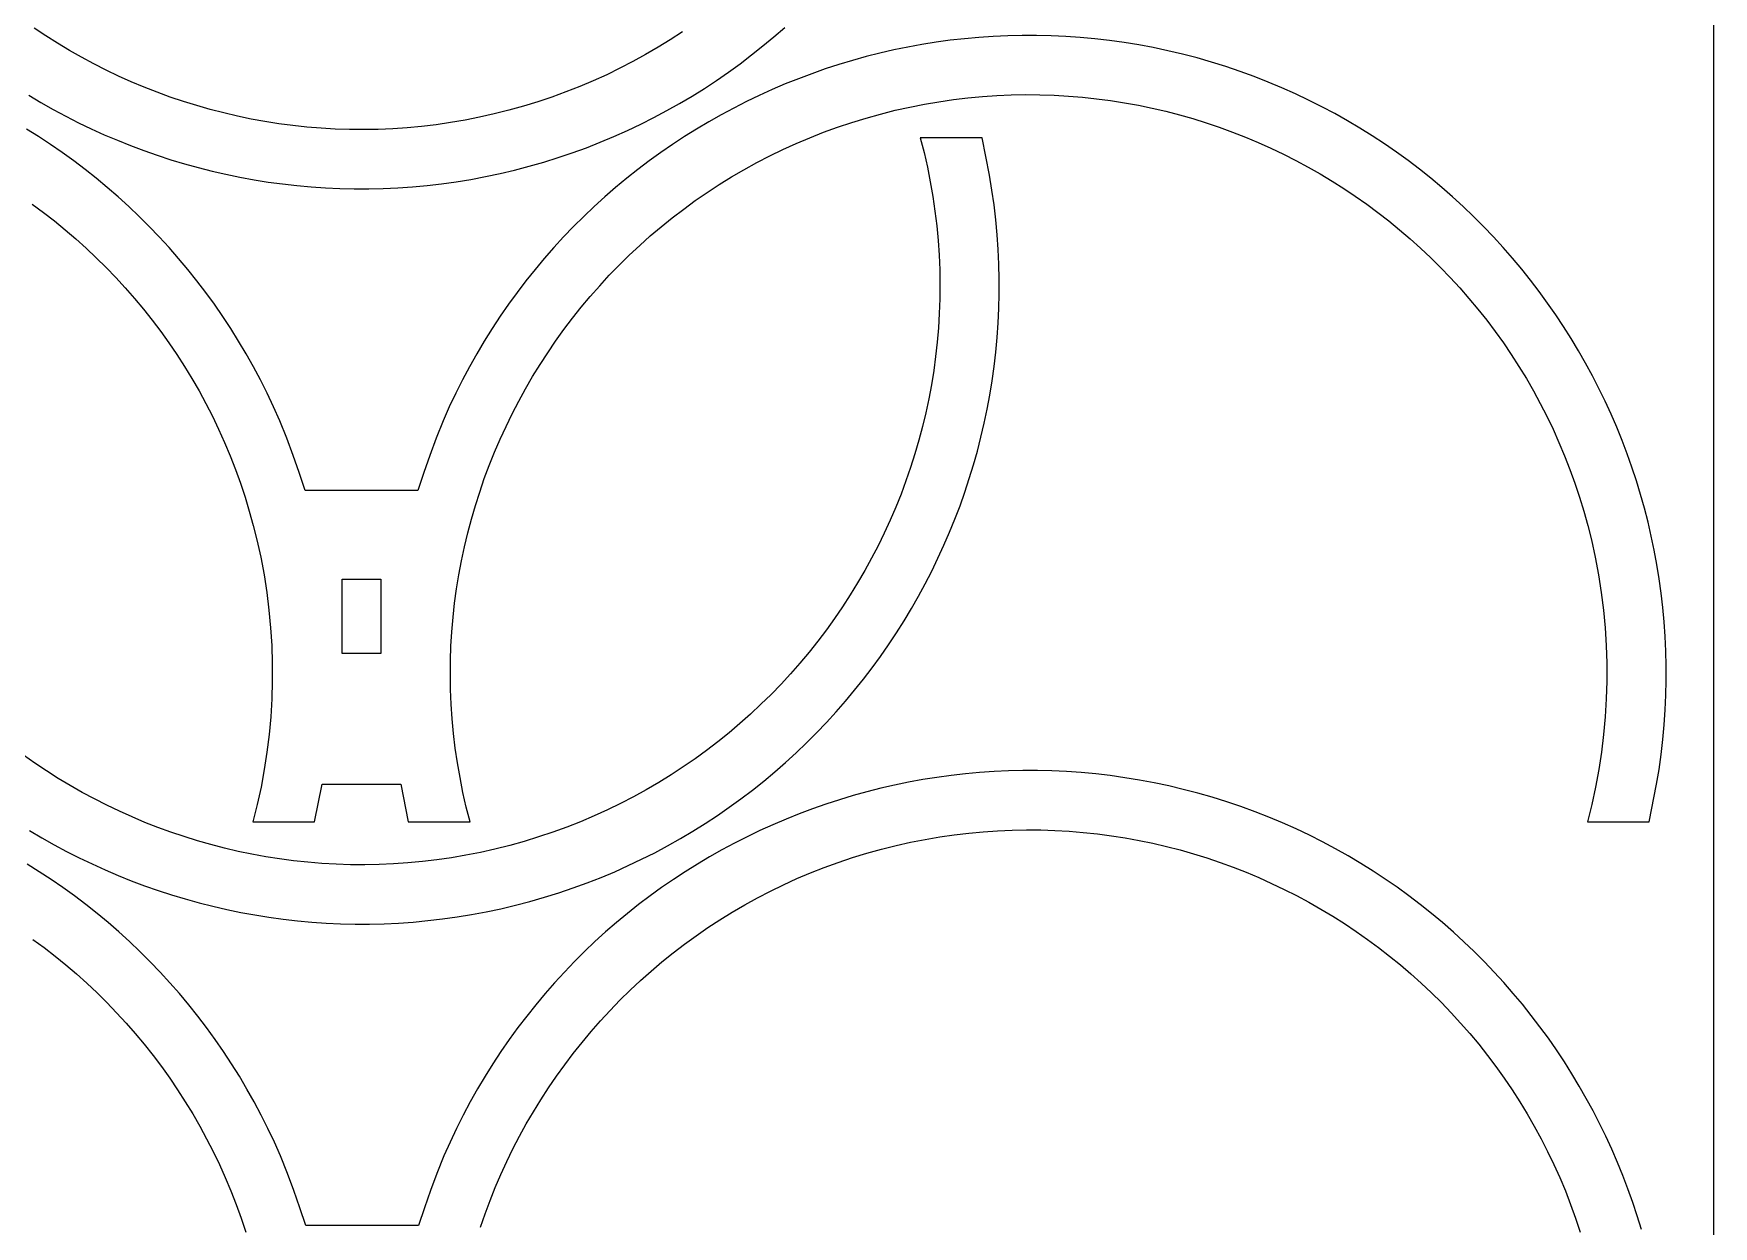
# Model space of a CAD drawing. Extents: x 443 to 1024, y 36 to 674.
# Drawn here: x 910.2 to 1023.5, y 501.7 to 582 of the extents above; entities that cross this region are included whole.
import ezdxf

# ---------------------------------------------------------------- set-up
doc = ezdxf.new("R2010")
doc.units = 0
doc.layers.get('0').update_dxf_attribs({"linetype": 'CONTINUOUS'})

msp = doc.modelspace()

# ---------------------------------------------------------------- linework, layer by layer
at = {"color": 0}
msp.add_line((1023.451437, 673.716315), (1023.451437, 36.86042), dxfattribs=at)
at = {"color": 4}
for p, q in [((910.988734, 581.889288), (910.209791, 582.408885)), ((960.095201, 581.822361), (960.823978, 582.458504)), ((911.77973, 581.388425), (910.988734, 581.889288)), ((912.582407, 580.906524), (911.77973, 581.388425)), ((953.108693, 581.624674), (952.279785, 581.112883)), ((953.922355, 582.15577), (953.108693, 581.624674)), ((958.592138, 580.597523), (959.351187, 581.201925)), ((959.351187, 581.201925), (960.095201, 581.822361)), ((970.076388, 581.301852), (969.127224, 581.128326)), ((971.030356, 581.454217), (970.076388, 581.301852)), ((971.988781, 581.585259), (971.030356, 581.454217)), ((972.951315, 581.694817), (971.988781, 581.585259)), ((973.917612, 581.782728), (972.951315, 581.694817)), ((974.887323, 581.848829), (973.917612, 581.782728)), ((975.8601, 581.89296), (974.887323, 581.848829)), ((976.835597, 581.914957), (975.8601, 581.89296)), ((977.813466, 581.914659), (976.835597, 581.914957)), ((978.793358, 581.891904), (977.813466, 581.914659)), ((979.774927, 581.846529), (978.793358, 581.891904)), ((980.757825, 581.778372), (979.774927, 581.846529)), ((981.741705, 581.687272), (980.757825, 581.778372)), ((982.726218, 581.573066), (981.741705, 581.687272)), ((983.711017, 581.435592), (982.726218, 581.573066)), ((984.695755, 581.274688), (983.711017, 581.435592)), ((985.680083, 581.090193), (984.695755, 581.274688)), ((913.396393, 580.443815), (912.582407, 580.906524)), ((914.221316, 580.000526), (913.396393, 580.443815)), ((950.577184, 580.1488), (949.703966, 579.6973)), ((951.435869, 580.620793), (950.577184, 580.1488)), ((952.279785, 581.112883), (951.435869, 580.620793)), ((957.029737, 579.438131), (957.818254, 580.009483)), ((957.818254, 580.009483), (958.592138, 580.597523)), ((965.38557, 580.225857), (964.465644, 579.94896)), ((966.312039, 580.482405), (965.38557, 580.225857)), ((967.244702, 580.71844), (966.312039, 580.482405)), ((968.183213, 580.933801), (967.244702, 580.71844)), ((969.127224, 581.128326), (968.183213, 580.933801)), ((986.663656, 580.881942), (985.680083, 581.090193)), ((987.646124, 580.649776), (986.663656, 580.881942)), ((988.62714, 580.393531), (987.646124, 580.649776)), ((989.606357, 580.113046), (988.62714, 580.393531)), ((990.578565, 579.80969), (989.606357, 580.113046)), ((915.056805, 579.576886), (914.221316, 580.000526)), ((915.902487, 579.173124), (915.056805, 579.576886)), ((916.757991, 578.789469), (915.902487, 579.173124)), ((948.816453, 579.26669), (947.914884, 578.857366)), ((949.703966, 579.6973), (948.816453, 579.26669)), ((955.409611, 578.346802), (956.226789, 578.883795)), ((956.226789, 578.883795), (957.029737, 579.438131)), ((961.748596, 578.997786), (960.858316, 578.641109)), ((962.646809, 579.334762), (961.748596, 578.997786)), ((963.552608, 579.651874), (962.646809, 579.334762)), ((964.465644, 579.94896), (963.552608, 579.651874)), ((991.538962, 579.485066), (990.578565, 579.80969)), ((992.487346, 579.139499), (991.538962, 579.485066)), ((993.423515, 578.773319), (992.487346, 579.139499)), ((909.836946, 577.882298), (910.661939, 577.392214)), ((917.622944, 578.426149), (916.757991, 578.789469)), ((918.496976, 578.083393), (917.622944, 578.426149)), ((919.379714, 577.76143), (918.496976, 578.083393)), ((920.270786, 577.460489), (919.379714, 577.76143)), ((945.128212, 577.761071), (944.172794, 577.440853)), ((946.070526, 578.10416), (945.128212, 577.761071)), ((946.999495, 578.469724), (946.070526, 578.10416)), ((947.914884, 578.857366), (946.999495, 578.469724)), ((953.733372, 577.326151), (954.578405, 577.827478)), ((954.578405, 577.827478), (955.409611, 578.346802)), ((959.102945, 577.869296), (958.238549, 577.454486)), ((959.976316, 578.264891), (959.102945, 577.869296)), ((960.858316, 578.641109), (959.976316, 578.264891)), ((973.178026, 577.705202), (974.153885, 577.796637)), ((974.153885, 577.796637), (975.127732, 577.863162)), ((975.127732, 577.863162), (976.099194, 577.905003)), ((976.099194, 577.905003), (977.067899, 577.922391)), ((977.067899, 577.922391), (978.033477, 577.915554)), ((978.033477, 577.915554), (978.995554, 577.884721)), ((978.995554, 577.884721), (979.95376, 577.83012)), ((979.95376, 577.83012), (980.907722, 577.751981)), ((980.907722, 577.751981), (981.857068, 577.650532)), ((994.347268, 578.38685), (993.423515, 578.773319)), ((995.258404, 577.980422), (994.347268, 578.38685)), ((996.156721, 577.554361), (995.258404, 577.980422)), ((910.661939, 577.392214), (911.4973, 576.920695)), ((911.4973, 576.920695), (912.342682, 576.467903)), ((921.16982, 577.180799), (920.270786, 577.460489)), ((922.076444, 576.922588), (921.16982, 577.180799)), ((922.990288, 576.686085), (922.076444, 576.922588)), ((923.910978, 576.471519), (922.990288, 576.686085)), ((941.23028, 576.621387), (940.249936, 576.401963)), ((942.223589, 576.870615), (941.23028, 576.621387)), ((943.204507, 577.143902), (942.223589, 576.870615)), ((944.172794, 577.440853), (943.204507, 577.143902)), ((952.00263, 576.378798), (952.874713, 576.843149)), ((952.874713, 576.843149), (953.733372, 577.326151)), ((957.383476, 577.020622), (956.538074, 576.567867)), ((958.238549, 577.454486), (957.383476, 577.020622)), ((966.30733, 576.343831), (967.288248, 576.617119)), ((967.288248, 576.617119), (968.281557, 576.866346)), ((968.281557, 576.866346), (969.261901, 577.085771)), ((969.261901, 577.085771), (970.242092, 577.279139)), ((970.242092, 577.279139), (971.221758, 577.446682)), ((971.221758, 577.446682), (972.200527, 577.588626)), ((972.200527, 577.588626), (973.178026, 577.705202)), ((981.857068, 577.650532), (982.801427, 577.526002)), ((982.801427, 577.526002), (983.740426, 577.37862)), ((983.740426, 577.37862), (984.673694, 577.208614)), ((984.673694, 577.208614), (985.600859, 577.016214)), ((985.600859, 577.016214), (986.521549, 576.801648)), ((986.521549, 576.801648), (987.435393, 576.565146)), ((997.042017, 577.108993), (996.156721, 577.554361)), ((997.914091, 576.644647), (997.042017, 577.108993)), ((998.772742, 576.161649), (997.914091, 576.644647)), ((910.495968, 575.096949), (909.681691, 575.605436)), ((912.342682, 576.467903), (913.197737, 576.034)), ((913.197737, 576.034), (914.062117, 575.61915)), ((914.062117, 575.61915), (914.935476, 575.223513)), ((924.838143, 576.279119), (923.910978, 576.471519)), ((925.771411, 576.109114), (924.838143, 576.279119)), ((926.71041, 575.961732), (925.771411, 576.109114)), ((927.654769, 575.837202), (926.71041, 575.961732)), ((928.604115, 575.735753), (927.654769, 575.837202)), ((929.558077, 575.657613), (928.604115, 575.735753)), ((930.516283, 575.603013), (929.558077, 575.657613)), ((931.47836, 575.57218), (930.516283, 575.603013)), ((932.443938, 575.565342), (931.47836, 575.57218)), ((933.412643, 575.58273), (932.443938, 575.565342)), ((934.384105, 575.624572), (933.412643, 575.58273)), ((935.357952, 575.691096), (934.384105, 575.624572)), ((936.333811, 575.782532), (935.357952, 575.691096)), ((937.31131, 575.899107), (936.333811, 575.782532)), ((938.290079, 576.041052), (937.31131, 575.899107)), ((939.269745, 576.208594), (938.290079, 576.041052)), ((940.249936, 576.401963), (939.269745, 576.208594)), ((949.307852, 575.100923), (950.218998, 575.507358)), ((950.218998, 575.507358), (951.117325, 575.933425)), ((951.117325, 575.933425), (952.00263, 576.378798)), ((954.877672, 575.606331), (954.063368, 575.097874)), ((955.70269, 576.096382), (954.877672, 575.606331)), ((956.538074, 576.567867), (955.70269, 576.096382)), ((963.441311, 575.383574), (964.383624, 575.726663)), ((964.383624, 575.726663), (965.339043, 576.046881)), ((965.339043, 576.046881), (966.30733, 576.343831)), ((987.435393, 576.565146), (988.342017, 576.306935)), ((988.342017, 576.306935), (989.241051, 576.027244)), ((989.241051, 576.027244), (990.132123, 575.726303)), ((990.132123, 575.726303), (991.014861, 575.40434)), ((999.617768, 575.660326), (998.772742, 576.161649)), ((1000.448968, 575.141006), (999.617768, 575.660326)), ((911.299182, 574.570223), (910.495968, 575.096949)), ((912.090985, 574.025418), (911.299182, 574.570223)), ((914.935476, 575.223513), (915.817466, 574.847253)), ((915.817466, 574.847253), (916.707739, 574.490532)), ((916.707739, 574.490532), (917.605948, 574.153511)), ((946.499512, 574.002685), (947.447908, 574.34826)), ((947.447908, 574.34826), (948.384088, 574.714448)), ((948.384088, 574.714448), (949.307852, 575.100923)), ((953.260124, 574.571175), (952.46829, 574.026394)), ((954.063368, 575.097874), (953.260124, 574.571175)), ((960.695384, 574.221044), (961.596953, 574.630368)), ((961.596953, 574.630368), (962.512342, 575.01801)), ((962.512342, 575.01801), (963.441311, 575.383574)), ((974.127448, 575.02318), (969.964748, 575.02318)), ((969.964748, 575.02318), (970.216513, 574.032091)), ((974.633648, 572.49428), (974.127448, 575.02318)), ((991.014861, 575.40434), (991.888893, 575.061584)), ((991.888893, 575.061584), (992.753846, 574.698264)), ((992.753846, 574.698264), (993.60935, 574.314609)), ((1001.26614, 574.604016), (1000.448968, 575.141006)), ((1002.069082, 574.049683), (1001.26614, 574.604016)), ((912.87103, 573.462699), (912.090985, 574.025418)), ((913.638969, 572.882226), (912.87103, 573.462699)), ((917.605948, 574.153511), (918.511745, 573.836355)), ((918.511745, 573.836355), (919.424782, 573.539224)), ((919.424782, 573.539224), (920.344713, 573.262281)), ((920.344713, 573.262281), (921.27119, 573.005689)), ((943.587553, 573.094168), (944.56688, 573.374687)), ((944.56688, 573.374687), (945.539102, 573.678052)), ((945.539102, 573.678052), (946.499512, 574.002685)), ((951.688211, 573.463695), (950.920237, 572.883239)), ((952.46829, 574.026394), (951.688211, 573.463695)), ((958.075968, 572.86694), (958.934653, 573.338934)), ((958.934653, 573.338934), (959.807871, 573.790433)), ((959.807871, 573.790433), (960.695384, 574.221044)), ((970.216513, 574.032091), (970.441145, 573.040492)), ((993.60935, 574.314609), (994.455032, 573.910847)), ((994.455032, 573.910847), (995.290521, 573.487207)), ((995.290521, 573.487207), (996.115444, 573.043918)), ((1002.857593, 573.478333), (1002.069082, 574.049683)), ((1003.631473, 572.890295), (1002.857593, 573.478333)), ((914.394455, 572.284162), (913.638969, 572.882226)), ((915.13714, 571.66867), (914.394455, 572.284162)), ((921.27119, 573.005689), (922.203865, 572.769609)), ((922.203865, 572.769609), (923.142391, 572.554205)), ((923.142391, 572.554205), (924.08642, 572.359638)), ((924.08642, 572.359638), (925.035605, 572.186071)), ((925.035605, 572.186071), (925.989599, 572.033666)), ((938.670957, 572.052021), (939.655779, 572.212931)), ((939.655779, 572.212931), (940.640197, 572.397439)), ((940.640197, 572.397439), (941.623864, 572.605706)), ((941.623864, 572.605706), (942.606432, 572.837895)), ((942.606432, 572.837895), (943.587553, 573.094168)), ((950.164714, 572.285188), (949.421989, 571.669705)), ((950.920237, 572.883239), (950.164714, 572.285188)), ((956.403144, 571.863059), (957.232052, 572.37485)), ((957.232052, 572.37485), (958.075968, 572.86694)), ((970.441145, 573.040492), (970.63888, 572.048782)), ((974.799067, 571.489885), (974.633648, 572.49428)), ((996.115444, 573.043918), (996.92943, 572.581209)), ((996.92943, 572.581209), (997.732107, 572.099309)), ((997.732107, 572.099309), (998.523103, 571.598446)), ((1004.390518, 572.285895), (1003.631473, 572.890295)), ((1005.134528, 571.66546), (1004.390518, 572.285895)), ((915.866677, 571.035912), (915.13714, 571.66867)), ((916.582718, 570.38605), (915.866677, 571.035912)), ((925.989599, 572.033666), (926.948053, 571.902586)), ((926.948053, 571.902586), (927.91062, 571.792992)), ((927.91062, 571.792992), (928.876953, 571.705048)), ((928.876953, 571.705048), (929.846705, 571.638915)), ((929.846705, 571.638915), (930.819527, 571.594756)), ((930.819527, 571.594756), (931.795073, 571.572733)), ((931.795073, 571.572733), (932.772994, 571.573009)), ((932.772994, 571.573009), (933.752944, 571.595745)), ((933.752944, 571.595745), (934.734575, 571.641105)), ((934.734575, 571.641105), (935.717539, 571.70925)), ((935.717539, 571.70925), (936.701489, 571.800342)), ((936.701489, 571.800342), (937.686077, 571.914545)), ((937.686077, 571.914545), (938.670957, 572.052021)), ((948.692412, 571.036952), (947.976328, 570.38709)), ((949.421989, 571.669705), (948.692412, 571.036952)), ((954.791304, 570.781959), (955.589482, 571.331963)), ((955.589482, 571.331963), (956.403144, 571.863059)), ((970.63888, 572.048782), (970.809958, 571.057356)), ((970.809958, 571.057356), (970.954615, 570.066609)), ((974.940182, 570.486476), (974.799067, 571.489885)), ((998.523103, 571.598446), (999.302046, 571.078849)), ((999.302046, 571.078849), (1000.068565, 570.540747)), ((1005.863302, 571.029318), (1005.134528, 571.66546)), ((1006.576637, 570.377795), (1005.863302, 571.029318)), ((910.075365, 570.540747), (910.829087, 569.984369)), ((910.829087, 569.984369), (911.56964, 569.409943)), ((917.284917, 569.719246), (916.582718, 570.38605)), ((947.976328, 570.38709), (947.274086, 569.720282)), ((953.242348, 569.626811), (954.008846, 570.213443)), ((954.008846, 570.213443), (954.791304, 570.781959)), ((970.954615, 570.066609), (971.073089, 569.07694)), ((975.057196, 569.484381), (974.940182, 570.486476)), ((1000.068565, 570.540747), (1000.822287, 569.984369)), ((1000.822287, 569.984369), (1001.56284, 569.409943)), ((1007.274332, 569.711219), (1006.576637, 570.377795)), ((911.56964, 569.409943), (912.296654, 568.817699)), ((912.296654, 568.817699), (913.009755, 568.207865)), ((917.972924, 569.035664), (917.284917, 569.719246)), ((918.646394, 568.335464), (917.972924, 569.035664)), ((946.586034, 569.03669), (945.912518, 568.336476)), ((947.274086, 569.720282), (946.586034, 569.03669)), ((951.758178, 568.400785), (952.492046, 569.02246)), ((952.492046, 569.02246), (953.242348, 569.626811)), ((971.073089, 569.07694), (971.165619, 568.088743)), ((975.150309, 568.483928), (975.057196, 569.484381)), ((1001.56284, 569.409943), (1002.289854, 568.817699)), ((1002.289854, 568.817699), (1003.002955, 568.207865)), ((1007.956186, 569.029918), (1007.274332, 569.711219)), ((1008.621997, 568.334217), (1007.956186, 569.029918)), ((913.009755, 568.207865), (913.708572, 567.58067)), ((913.708572, 567.58067), (914.392733, 566.936342)), ((919.304977, 567.61881), (918.646394, 568.335464)), ((919.948328, 566.885864), (919.304977, 567.61881)), ((945.253887, 567.619802), (944.610487, 566.88683)), ((945.912518, 568.336476), (945.253887, 567.619802)), ((950.340698, 567.107051), (951.040983, 567.762184)), ((951.040983, 567.762184), (951.758178, 568.400785)), ((971.165619, 568.088743), (971.232442, 567.102415)), ((975.219723, 567.485442), (975.150309, 568.483928)), ((1003.002955, 568.207865), (1003.701772, 567.58067)), ((1003.701772, 567.58067), (1004.385933, 566.936342)), ((1009.271565, 567.624444), (1008.621997, 568.334217)), ((1009.904686, 566.900927), (1009.271565, 567.624444)), ((914.392733, 566.936342), (915.061867, 566.275111)), ((920.576098, 566.136789), (919.948328, 566.885864)), ((944.610487, 566.88683), (943.982668, 566.137723)), ((948.991808, 565.748779), (949.65756, 566.435784)), ((949.65756, 566.435784), (950.340698, 567.107051)), ((971.232442, 567.102415), (971.273795, 566.118352)), ((975.26564, 566.489251), (975.219723, 567.485442)), ((975.288261, 565.495683), (975.26564, 566.489251)), ((1004.385933, 566.936342), (1005.055067, 566.275111)), ((1010.52116, 566.163992), (1009.904686, 566.900927)), ((915.061867, 566.275111), (915.715601, 565.597206)), ((915.715601, 565.597206), (916.353564, 564.902855)), ((921.18794, 565.371745), (920.576098, 566.136789)), ((921.783506, 564.590897), (921.18794, 565.371745)), ((943.370775, 565.372641), (942.775157, 564.591749)), ((943.982668, 566.137723), (943.370775, 565.372641)), ((948.34368, 565.046432), (948.991808, 565.748779)), ((971.273795, 566.118352), (971.289917, 565.136951)), ((975.287787, 564.505065), (975.288261, 565.495683)), ((1005.055067, 566.275111), (1005.708801, 565.597206)), ((1005.708801, 565.597206), (1006.346764, 564.902855)), ((1011.120786, 565.413967), (1010.52116, 566.163992)), ((1011.703361, 564.651178), (1011.120786, 565.413967)), ((916.353564, 564.902855), (916.975383, 564.192286)), ((916.975383, 564.192286), (917.580688, 563.46573)), ((922.362449, 563.794406), (921.783506, 564.590897)), ((942.775157, 564.591749), (942.196162, 563.795206)), ((947.101243, 563.597297), (947.713412, 564.329139)), ((947.713412, 564.329139), (948.34368, 565.046432)), ((971.281045, 564.158608), (971.247417, 563.183718)), ((971.289917, 565.136951), (971.281045, 564.158608)), ((975.26442, 563.517723), (975.287787, 564.505065)), ((1006.346764, 564.902855), (1006.968583, 564.192286)), ((1006.968583, 564.192286), (1007.573888, 563.46573)), ((1012.268685, 563.875954), (1011.703361, 564.651178)), ((917.580688, 563.46573), (918.169105, 562.723413)), ((922.924421, 562.982434), (922.362449, 563.794406)), ((942.196162, 563.795206), (941.634136, 562.983177)), ((946.507411, 562.851302), (947.101243, 563.597297)), ((971.247417, 563.183718), (971.189271, 562.212679)), ((975.218362, 562.533984), (975.26442, 563.517723)), ((1007.573888, 563.46573), (1008.162305, 562.723413)), ((1012.816556, 563.08862), (1012.268685, 563.875954)), ((1013.346772, 562.289504), (1012.816556, 563.08862)), ((918.169105, 562.723413), (918.740263, 561.965567)), ((918.740263, 561.965567), (919.293791, 561.192418)), ((923.469075, 562.155145), (922.924421, 562.982434)), ((923.996064, 561.312699), (923.469075, 562.155145)), ((941.089428, 562.155822), (940.562385, 561.313304)), ((941.634136, 562.983177), (941.089428, 562.155822)), ((945.375707, 561.318436), (945.932153, 562.091549)), ((945.932153, 562.091549), (946.507411, 562.851302)), ((971.189271, 562.212679), (971.106844, 561.245887)), ((975.149813, 561.554177), (975.218362, 562.533984)), ((1008.162305, 562.723413), (1008.733463, 561.965567)), ((1008.733463, 561.965567), (1009.286991, 561.192418)), ((1013.859132, 561.478934), (1013.346772, 562.289504)), ((919.293791, 561.192418), (919.829316, 560.404196)), ((924.505039, 560.455261), (923.996064, 561.312699)), ((940.562385, 561.313304), (940.053355, 560.455785)), ((944.838311, 560.532359), (945.375707, 561.318436)), ((971.106844, 561.245887), (971.000374, 560.283737)), ((975.058976, 560.578627), (975.149813, 561.554177)), ((1009.286991, 561.192418), (1009.822516, 560.404196)), ((1014.353435, 560.657236), (1013.859132, 561.478934)), ((919.829316, 560.404196), (920.346467, 559.60113)), ((924.995654, 559.582991), (924.505039, 560.455261)), ((940.053355, 560.455785), (939.562684, 559.583427)), ((943.82162, 558.922896), (944.320203, 559.733714)), ((944.320203, 559.733714), (944.838311, 560.532359)), ((971.000374, 560.283737), (970.8701, 559.326627)), ((974.946052, 559.607662), (975.058976, 560.578627)), ((1009.822516, 560.404196), (1010.339667, 559.60113)), ((1014.829478, 559.824737), (1014.353435, 560.657236)), ((1015.287061, 558.981766), (1014.829478, 559.824737)), ((920.346467, 559.60113), (920.844871, 558.783449)), ((920.844871, 558.783449), (921.324158, 557.951381)), ((925.467561, 558.696052), (924.995654, 559.582991)), ((925.920412, 557.794607), (925.467561, 558.696052)), ((939.090722, 558.696392), (938.637815, 557.794842)), ((939.562684, 559.583427), (939.090722, 558.696392)), ((943.3428, 558.100304), (943.82162, 558.922896)), ((970.8701, 559.326627), (970.716258, 558.374952)), ((974.654747, 557.680797), (974.811242, 558.64161)), ((974.811242, 558.64161), (974.946052, 559.607662)), ((1010.339667, 559.60113), (1010.838071, 558.783449)), ((1010.838071, 558.783449), (1011.317358, 557.951381)), ((1015.725982, 558.128648), (1015.287061, 558.981766)), ((921.324158, 557.951381), (921.783954, 557.105155)), ((926.35386, 556.878817), (925.920412, 557.794607)), ((938.637815, 557.794842), (938.204311, 556.878939)), ((942.883981, 557.266331), (943.3428, 558.100304)), ((970.539087, 557.429108), (970.338824, 556.489493)), ((970.716258, 558.374952), (970.539087, 557.429108)), ((974.47677, 556.72555), (974.654747, 557.680797)), ((1011.317358, 557.951381), (1011.777154, 557.105155)), ((1016.146039, 557.265711), (1015.725982, 558.128648)), ((921.783954, 557.105155), (922.223888, 556.245)), ((922.223888, 556.245), (922.643589, 555.371144)), ((926.767557, 555.948846), (926.35386, 556.878817)), ((938.204311, 556.878939), (937.790557, 555.948846)), ((942.027297, 555.565834), (942.445401, 556.421376)), ((942.445401, 556.421376), (942.883981, 557.266331)), ((970.338824, 556.489493), (970.115707, 555.556502)), ((974.277512, 555.776197), (974.47677, 556.72555)), ((1011.777154, 557.105155), (1012.217088, 556.245)), ((1012.217088, 556.245), (1012.636789, 555.371144)), ((1016.547031, 556.393282), (1016.146039, 557.265711)), ((1016.928757, 555.511688), (1016.547031, 556.393282)), ((922.643589, 555.371144), (923.042684, 554.483817)), ((927.248735, 554.770514), (926.767557, 555.948846)), ((937.790557, 555.948846), (937.309223, 554.770274)), ((941.629907, 554.700102), (942.027297, 555.565834)), ((970.115707, 555.556502), (969.869974, 554.630531)), ((974.057174, 554.833065), (974.277512, 555.776197)), ((1012.636789, 555.371144), (1013.035884, 554.483817)), ((1017.291015, 554.621256), (1016.928757, 555.511688)), ((923.042684, 554.483817), (923.420802, 553.583248)), ((927.676457, 553.614109), (927.248735, 554.770514)), ((937.309223, 554.770274), (936.881532, 553.614071)), ((941.25347, 553.824575), (941.629907, 554.700102)), ((969.869974, 554.630531), (969.601862, 553.711976)), ((973.815957, 553.89648), (974.057174, 554.833065)), ((1013.035884, 554.483817), (1013.414002, 553.583248)), ((1017.633604, 553.722314), (1017.291015, 554.621256)), ((923.420802, 553.583248), (923.77757, 552.669664)), ((928.076579, 552.450673), (927.676457, 553.614109)), ((936.881532, 553.614071), (936.481479, 552.450856)), ((940.564402, 552.045723), (940.898222, 552.93965)), ((940.898222, 552.93965), (941.25347, 553.824575)), ((969.601862, 553.711976), (969.31161, 552.801235)), ((973.271694, 552.044263), (973.554063, 552.96677)), ((973.554063, 552.96677), (973.815957, 553.89648)), ((1013.414002, 553.583248), (1013.77077, 552.669664)), ((1017.956321, 552.815189), (1017.633604, 553.722314)), ((923.77757, 552.669664), (924.112617, 551.743296)), ((924.112617, 551.743296), (924.425571, 550.804371)), ((928.474957, 551.251246), (928.076579, 552.450673)), ((936.481479, 552.450856), (936.083057, 551.251246)), ((940.252247, 551.143191), (940.564402, 552.045723)), ((968.999454, 551.898703), (968.665634, 551.004777)), ((969.31161, 552.801235), (968.999454, 551.898703)), ((972.969051, 551.129284), (973.271694, 552.044263)), ((1013.77077, 552.669664), (1014.105817, 551.743296)), ((1014.105817, 551.743296), (1014.418771, 550.804371)), ((1018.258966, 551.900207), (1017.956321, 552.815189)), ((1018.541338, 550.977696), (1018.258966, 551.900207)), ((924.425571, 550.804371), (924.716061, 549.853118)), ((936.083057, 551.251246), (928.474957, 551.251246)), ((939.961995, 550.23245), (940.252247, 551.143191)), ((968.665634, 551.004777), (968.310386, 550.119852)), ((972.646335, 550.222162), (972.969051, 551.129284)), ((1014.418771, 550.804371), (1014.709261, 549.853118)), ((1018.803234, 550.047983), (1018.541338, 550.977696)), ((924.716061, 549.853118), (924.983713, 548.889767)), ((939.693884, 549.313896), (939.961995, 550.23245)), ((968.310386, 550.119852), (967.933948, 549.244325)), ((972.303749, 549.323223), (972.646335, 550.222162)), ((1014.709261, 549.853118), (1014.976913, 548.889767)), ((1019.044453, 549.111396), (1018.803234, 550.047983)), ((924.983713, 548.889767), (925.228157, 547.914546)), ((939.225035, 547.454933), (939.448151, 548.387925)), ((939.448151, 548.387925), (939.693884, 549.313896)), ((967.536559, 548.378592), (967.118455, 547.52305)), ((967.933948, 549.244325), (967.536559, 548.378592)), ((971.559768, 547.551204), (971.941493, 548.432794)), ((971.941493, 548.432794), (972.303749, 549.323223)), ((1014.976913, 548.889767), (1015.221357, 547.914546)), ((1019.264793, 548.16826), (1019.044453, 549.111396)), ((925.228157, 547.914546), (925.48627, 546.744691)), ((939.024773, 546.515318), (939.225035, 547.454933)), ((967.118455, 547.52305), (966.679875, 546.678095)), ((971.158777, 546.678778), (971.559768, 547.551204)), ((1015.221357, 547.914546), (1015.47947, 546.744691)), ((1019.464054, 547.218904), (1019.264793, 548.16826)), ((1019.642033, 546.263655), (1019.464054, 547.218904)), ((925.48627, 546.744691), (925.707711, 545.566892)), ((938.847602, 545.569475), (939.024773, 546.515318)), ((966.679875, 546.678095), (966.221056, 545.844123)), ((970.738721, 545.815843), (971.158777, 546.678778)), ((1015.47947, 546.744691), (1015.700911, 545.566892)), ((1019.79853, 545.302839), (1019.642033, 546.263655)), ((925.707711, 545.566892), (925.892482, 544.382361)), ((938.693762, 544.617799), (938.847602, 545.569475)), ((965.742236, 545.02153), (965.243653, 544.210713)), ((966.221056, 545.844123), (965.742236, 545.02153)), ((969.842219, 544.119759), (970.299801, 544.962728)), ((970.299801, 544.962728), (970.738721, 545.815843)), ((1015.700911, 545.566892), (1015.885682, 544.382361)), ((1019.933342, 544.336784), (1019.79853, 545.302839)), ((925.892482, 544.382361), (926.040587, 543.192307)), ((938.563489, 543.660689), (938.693762, 544.617799)), ((965.243653, 544.210713), (964.725545, 543.412067)), ((969.366176, 543.287263), (969.842219, 544.119759)), ((1015.885682, 544.382361), (1016.033787, 543.192307)), ((1020.046269, 543.365817), (1019.933342, 544.336784)), ((926.040587, 543.192307), (926.152028, 541.99794)), ((938.374595, 541.731747), (938.45702, 542.69854)), ((938.45702, 542.69854), (938.563489, 543.660689)), ((964.188149, 542.62599), (963.631703, 541.852877)), ((964.725545, 543.412067), (964.188149, 542.62599)), ((968.871873, 542.465568), (969.366176, 543.287263)), ((1016.033787, 543.192307), (1016.145228, 541.99794)), ((1020.137108, 542.390264), (1020.046269, 543.365817)), ((926.152028, 541.99794), (926.226807, 540.80047)), ((938.316451, 540.760708), (938.374595, 541.731747)), ((963.631703, 541.852877), (963.056445, 541.093125)), ((967.829297, 540.855886), (968.359513, 541.654999)), ((968.359513, 541.654999), (968.871873, 542.465568)), ((1016.145228, 541.99794), (1016.220007, 540.80047)), ((1020.205659, 541.410455), (1020.137108, 542.390264)), ((926.226807, 540.80047), (926.264929, 539.601106)), ((938.282825, 539.785819), (938.316451, 540.760708)), ((963.056445, 541.093125), (962.462612, 540.34713)), ((967.281425, 540.068554), (967.829297, 540.855886)), ((1016.220007, 540.80047), (1016.258129, 539.601106)), ((1020.251719, 540.426714), (1020.205659, 541.410455)), ((1020.275088, 539.43937), (1020.251719, 540.426714)), ((926.264929, 539.601106), (926.266395, 538.401059)), ((938.273955, 538.807475), (938.282825, 539.785819)), ((961.850443, 539.615287), (961.220175, 538.897995)), ((962.462612, 540.34713), (961.850443, 539.615287)), ((966.133523, 538.530544), (966.7161, 539.293331)), ((966.7161, 539.293331), (967.281425, 540.068554)), ((1016.258129, 539.601106), (1016.259595, 538.401059)), ((1020.275563, 538.44875), (1020.275088, 539.43937)), ((926.266395, 538.401059), (926.231208, 537.201538)), ((938.290079, 537.826074), (938.273955, 538.807475)), ((960.572046, 538.195647), (959.906294, 537.508642)), ((961.220175, 538.897995), (960.572046, 538.195647)), ((965.533896, 537.78052), (966.133523, 538.530544)), ((1016.259595, 538.401059), (1016.224408, 537.201538)), ((1020.252944, 537.45518), (1020.275563, 538.44875)), ((926.231208, 537.201538), (926.159371, 536.003752)), ((938.331435, 536.842012), (938.290079, 537.826074)), ((959.906294, 537.508642), (959.223156, 536.837375)), ((964.284295, 536.32007), (964.917419, 537.043587)), ((964.917419, 537.043587), (965.533896, 537.78052)), ((1016.224408, 537.201538), (1016.152571, 536.003752)), ((1020.207029, 536.458988), (1020.252944, 537.45518)), ((926.159371, 536.003752), (926.050887, 534.808913)), ((938.39826, 535.855684), (938.331435, 536.842012)), ((938.490793, 534.867487), (938.39826, 535.855684)), ((958.52287, 536.182243), (957.805674, 535.543641)), ((959.223156, 536.837375), (958.52287, 536.182243)), ((963.634725, 535.610298), (964.284295, 536.32007)), ((1016.152571, 536.003752), (1016.044087, 534.808913)), ((1020.137616, 535.460501), (1020.207029, 536.458988)), ((926.050887, 534.808913), (925.905759, 533.618229)), ((938.609271, 533.877817), (938.490793, 534.867487)), ((957.071806, 534.921966), (956.321503, 534.317615)), ((957.805674, 535.543641), (957.071806, 534.921966)), ((962.287051, 534.233296), (962.96891, 534.914598)), ((962.96891, 534.914598), (963.634725, 535.610298)), ((1016.044087, 534.808913), (1015.898959, 533.618229)), ((1020.044503, 534.460046), (1020.137616, 535.460501)), ((925.905759, 533.618229), (925.723989, 532.432911)), ((938.753931, 532.887071), (938.609271, 533.877817)), ((955.555003, 533.730983), (954.772544, 533.162467)), ((956.321503, 534.317615), (955.555003, 533.730983)), ((960.876011, 532.915197), (961.589352, 533.56672)), ((961.589352, 533.56672), (962.287051, 534.233296)), ((1015.898959, 533.618229), (1015.717189, 532.432911)), ((1019.927491, 533.457951), (1020.044503, 534.460046)), ((910.261759, 532.865578), (909.495241, 533.40368)), ((911.040702, 532.345981), (910.261759, 532.865578)), ((925.723989, 532.432911), (925.50558, 531.254168)), ((938.925013, 531.895644), (938.753931, 532.887071)), ((953.974364, 532.612463), (953.160701, 532.081367)), ((954.772544, 533.162467), (953.974364, 532.612463)), ((960.147232, 532.279054), (960.876011, 532.915197)), ((1015.717189, 532.432911), (1015.49878, 531.254168)), ((1019.620957, 531.450146), (1019.786376, 532.454542)), ((1019.786376, 532.454542), (1019.927491, 533.457951)), ((911.831698, 531.845118), (911.040702, 532.345981)), ((912.634375, 531.363217), (911.831698, 531.845118)), ((913.448361, 530.900508), (912.634375, 531.363217)), ((929.121557, 528.921246), (929.627757, 531.450146)), ((929.627757, 531.450146), (934.930257, 531.450146)), ((934.930257, 531.450146), (935.436457, 528.921246)), ((939.122752, 530.903934), (938.925013, 531.895644)), ((952.331791, 531.569576), (951.487874, 531.077486)), ((953.160701, 532.081367), (952.331791, 531.569576)), ((958.644164, 531.054216), (959.403216, 531.658618)), ((959.403216, 531.658618), (960.147232, 532.279054)), ((968.235282, 531.390494), (967.296771, 531.175133)), ((969.179293, 531.585019), (968.235282, 531.390494)), ((970.128456, 531.758544), (969.179293, 531.585019)), ((971.082424, 531.91091), (970.128456, 531.758544)), ((972.040849, 532.041952), (971.082424, 531.91091)), ((973.003384, 532.15151), (972.040849, 532.041952)), ((973.96968, 532.239421), (973.003384, 532.15151)), ((974.939391, 532.305522), (973.96968, 532.239421)), ((975.912169, 532.349653), (974.939391, 532.305522)), ((976.887666, 532.37165), (975.912169, 532.349653)), ((977.865534, 532.371352), (976.887666, 532.37165)), ((978.845427, 532.348597), (977.865534, 532.371352)), ((979.826996, 532.303222), (978.845427, 532.348597)), ((980.809894, 532.235065), (979.826996, 532.303222)), ((981.793773, 532.143965), (980.809894, 532.235065)), ((982.778286, 532.029759), (981.793773, 532.143965)), ((983.763085, 531.892285), (982.778286, 532.029759)), ((984.747823, 531.731381), (983.763085, 531.892285)), ((985.732152, 531.546885), (984.747823, 531.731381)), ((986.715724, 531.338635), (985.732152, 531.546885)), ((987.698192, 531.106469), (986.715724, 531.338635)), ((1019.114757, 528.921246), (1019.620957, 531.450146)), ((914.273285, 530.457219), (913.448361, 530.900508)), ((915.108773, 530.033579), (914.273285, 530.457219)), ((925.50558, 531.254168), (925.250535, 530.08321)), ((939.347388, 529.912336), (939.122752, 530.903934)), ((950.629186, 530.605493), (949.755966, 530.153993)), ((951.487874, 531.077486), (950.629186, 530.605493)), ((957.081758, 529.894824), (957.870277, 530.466176)), ((957.870277, 530.466176), (958.644164, 531.054216)), ((964.517712, 530.405653), (963.604676, 530.108567)), ((965.437638, 530.68255), (964.517712, 530.405653)), ((966.364107, 530.939098), (965.437638, 530.68255)), ((967.296771, 531.175133), (966.364107, 530.939098)), ((988.679208, 530.850224), (987.698192, 531.106469)), ((989.658425, 530.569739), (988.679208, 530.850224)), ((990.630634, 530.266383), (989.658425, 530.569739)), ((991.59103, 529.941759), (990.630634, 530.266383)), ((1015.49878, 531.254168), (1015.243735, 530.08321)), ((915.954455, 529.629817), (915.108773, 530.033579)), ((916.809959, 529.246162), (915.954455, 529.629817)), ((917.674913, 528.882842), (916.809959, 529.246162)), ((925.250535, 530.08321), (924.958857, 528.921246)), ((939.599157, 528.921246), (939.347388, 529.912336)), ((947.966878, 529.314059), (947.051487, 528.926416)), ((948.868451, 529.723383), (947.966878, 529.314059)), ((949.755966, 530.153993), (948.868451, 529.723383)), ((955.461626, 528.803494), (956.278807, 529.340488)), ((956.278807, 529.340488), (957.081758, 529.894824)), ((960.910384, 529.097801), (960.028385, 528.721584)), ((961.800664, 529.454479), (960.910384, 529.097801)), ((962.698878, 529.791455), (961.800664, 529.454479)), ((963.604676, 530.108567), (962.698878, 529.791455)), ((992.539414, 529.596192), (991.59103, 529.941759)), ((993.475583, 529.230012), (992.539414, 529.596192)), ((994.399336, 528.843543), (993.475583, 529.230012)), ((1015.243735, 530.08321), (1014.952057, 528.921246)), ((909.888957, 528.338991), (910.713949, 527.848907)), ((918.548944, 528.540086), (917.674913, 528.882842)), ((919.431682, 528.218123), (918.548944, 528.540086)), ((920.322754, 527.917182), (919.431682, 528.218123)), ((921.221788, 527.637492), (920.322754, 527.917182)), ((924.958857, 528.921246), (929.121557, 528.921246)), ((935.436457, 528.921246), (939.599157, 528.921246)), ((945.180198, 528.217764), (944.224775, 527.897546)), ((946.122514, 528.560853), (945.180198, 528.217764)), ((947.051487, 528.926416), (946.122514, 528.560853)), ((953.78538, 527.782844), (954.630417, 528.284171)), ((954.630417, 528.284171), (955.461626, 528.803494)), ((958.290617, 527.911179), (957.435544, 527.477315)), ((959.155013, 528.325989), (958.290617, 527.911179)), ((960.028385, 528.721584), (959.155013, 528.325989)), ((970.29416, 527.735832), (971.273826, 527.903375)), ((971.273826, 527.903375), (972.252595, 528.045319)), ((972.252595, 528.045319), (973.230095, 528.161895)), ((973.230095, 528.161895), (974.205954, 528.25333)), ((974.205954, 528.25333), (975.1798, 528.319855)), ((975.1798, 528.319855), (976.151262, 528.361696)), ((976.151262, 528.361696), (977.119968, 528.379084)), ((977.119968, 528.379084), (978.085545, 528.372247)), ((978.085545, 528.372247), (979.047623, 528.341414)), ((979.047623, 528.341414), (980.005828, 528.286813)), ((980.005828, 528.286813), (980.95979, 528.208674)), ((980.95979, 528.208674), (981.909136, 528.107225)), ((981.909136, 528.107225), (982.853495, 527.982695)), ((982.853495, 527.982695), (983.792494, 527.835313)), ((995.310472, 528.437115), (994.399336, 528.843543)), ((996.208789, 528.011053), (995.310472, 528.437115)), ((997.094085, 527.565686), (996.208789, 528.011053)), ((1014.952057, 528.921246), (1019.114757, 528.921246)), ((910.713949, 527.848907), (911.549309, 527.377388)), ((911.549309, 527.377388), (912.39469, 526.924596)), ((912.39469, 526.924596), (913.249744, 526.490693)), ((922.128413, 527.379281), (921.221788, 527.637492)), ((923.042256, 527.142778), (922.128413, 527.379281)), ((923.962946, 526.928212), (923.042256, 527.142778)), ((924.890112, 526.735812), (923.962946, 526.928212)), ((940.301904, 526.858656), (939.321713, 526.665287)), ((941.282248, 527.07808), (940.301904, 526.858656)), ((942.275563, 527.327308), (941.282248, 527.07808)), ((943.256484, 527.600595), (942.275563, 527.327308)), ((944.224775, 527.897546), (943.256484, 527.600595)), ((951.169323, 526.390118), (952.054632, 526.835491)), ((952.054632, 526.835491), (952.926718, 527.299842)), ((952.926718, 527.299842), (953.78538, 527.782844)), ((956.590142, 527.02456), (955.754758, 526.553075)), ((957.435544, 527.477315), (956.590142, 527.02456)), ((965.391112, 526.503574), (966.359399, 526.800524)), ((966.359399, 526.800524), (967.340316, 527.073812)), ((967.340316, 527.073812), (968.333625, 527.323039)), ((968.333625, 527.323039), (969.31397, 527.542463)), ((969.31397, 527.542463), (970.29416, 527.735832)), ((983.792494, 527.835313), (984.725762, 527.665307)), ((984.725762, 527.665307), (985.652927, 527.472907)), ((985.652927, 527.472907), (986.573618, 527.258341)), ((986.573618, 527.258341), (987.487461, 527.021838)), ((987.487461, 527.021838), (988.394086, 526.763627)), ((997.96616, 527.10134), (997.094085, 527.565686)), ((998.82481, 526.618342), (997.96616, 527.10134)), ((910.547993, 525.553642), (909.733717, 526.062129)), ((913.249744, 526.490693), (914.114123, 526.075843)), ((914.114123, 526.075843), (914.987481, 525.680206)), ((914.987481, 525.680206), (915.86947, 525.303946)), ((925.82338, 526.565807), (924.890112, 526.735812)), ((926.762379, 526.418424), (925.82338, 526.565807)), ((927.706738, 526.293895), (926.762379, 526.418424)), ((928.656084, 526.192446), (927.706738, 526.293895)), ((929.610046, 526.114306), (928.656084, 526.192446)), ((930.568251, 526.059706), (929.610046, 526.114306)), ((931.530329, 526.028872), (930.568251, 526.059706)), ((932.495906, 526.022035), (931.530329, 526.028872)), ((933.464612, 526.039423), (932.495906, 526.022035)), ((934.436074, 526.081265), (933.464612, 526.039423)), ((935.40992, 526.147789), (934.436074, 526.081265)), ((936.385779, 526.239224), (935.40992, 526.147789)), ((937.363279, 526.3558), (936.385779, 526.239224)), ((938.342048, 526.497745), (937.363279, 526.3558)), ((939.321713, 526.665287), (938.342048, 526.497745)), ((949.359843, 525.557616), (950.270992, 525.964051)), ((950.270992, 525.964051), (951.169323, 526.390118)), ((954.92974, 526.063024), (954.115436, 525.554567)), ((955.754758, 526.553075), (954.92974, 526.063024)), ((962.56441, 525.474703), (963.49338, 525.840267)), ((963.49338, 525.840267), (964.435693, 526.183356)), ((964.435693, 526.183356), (965.391112, 526.503574)), ((988.394086, 526.763627), (989.29312, 526.483937)), ((989.29312, 526.483937), (990.184192, 526.182996)), ((990.184192, 526.182996), (991.066929, 525.861033)), ((991.066929, 525.861033), (991.940961, 525.518277)), ((999.669836, 526.117019), (998.82481, 526.618342)), ((1000.501036, 525.597699), (999.669836, 526.117019)), ((911.351206, 525.026916), (910.547993, 525.553642)), ((912.143009, 524.482111), (911.351206, 525.026916)), ((915.86947, 525.303946), (916.759741, 524.947225)), ((916.759741, 524.947225), (917.657949, 524.610204)), ((917.657949, 524.610204), (918.563744, 524.293048)), ((946.551489, 524.459378), (947.499889, 524.804953)), ((947.499889, 524.804953), (948.436074, 525.171141)), ((948.436074, 525.171141), (949.359843, 525.557616)), ((953.312193, 525.027867), (952.520358, 524.483087)), ((954.115436, 525.554567), (953.312193, 525.027867)), ((959.85994, 524.247126), (960.747452, 524.677737)), ((960.747452, 524.677737), (961.649022, 525.087061)), ((961.649022, 525.087061), (962.56441, 525.474703)), ((991.940961, 525.518277), (992.805915, 525.154957)), ((992.805915, 525.154957), (993.661418, 524.771302)), ((993.661418, 524.771302), (994.507101, 524.36754)), ((1001.318208, 525.060709), (1000.501036, 525.597699)), ((1002.12115, 524.506375), (1001.318208, 525.060709)), ((1002.909662, 523.935026), (1002.12115, 524.506375)), ((912.923054, 523.919392), (912.143009, 524.482111)), ((913.690993, 523.338919), (912.923054, 523.919392)), ((918.563744, 524.293048), (919.47678, 523.995917)), ((919.47678, 523.995917), (920.39671, 523.718974)), ((920.39671, 523.718974), (921.323185, 523.462382)), ((921.323185, 523.462382), (922.255859, 523.226302)), ((942.658401, 523.294588), (943.639522, 523.550861)), ((943.639522, 523.550861), (944.618848, 523.83138)), ((944.618848, 523.83138), (945.591075, 524.134745)), ((945.591075, 524.134745), (946.551489, 524.459378)), ((951.74028, 523.920388), (950.972305, 523.339932)), ((952.520358, 524.483087), (951.74028, 523.920388)), ((958.128036, 523.323633), (958.986722, 523.795627)), ((958.986722, 523.795627), (959.85994, 524.247126)), ((994.507101, 524.36754), (995.342589, 523.9439)), ((995.342589, 523.9439), (996.167512, 523.500611)), ((996.167512, 523.500611), (996.981498, 523.037902)), ((1003.683541, 523.346988), (1002.909662, 523.935026)), ((914.446479, 522.740855), (913.690993, 523.338919)), ((915.189164, 522.125363), (914.446479, 522.740855)), ((922.255859, 523.226302), (923.194383, 523.010898)), ((923.194383, 523.010898), (924.138411, 522.816331)), ((924.138411, 522.816331), (925.087594, 522.642764)), ((925.087594, 522.642764), (926.041586, 522.490359)), ((926.041586, 522.490359), (927.000038, 522.359279)), ((927.000038, 522.359279), (927.962604, 522.249685)), ((927.962604, 522.249685), (928.928936, 522.161741)), ((935.769513, 522.165942), (936.753462, 522.257035)), ((936.753462, 522.257035), (937.738049, 522.371238)), ((937.738049, 522.371238), (938.722927, 522.508714)), ((938.722927, 522.508714), (939.707749, 522.669624)), ((939.707749, 522.669624), (940.692167, 522.854132)), ((940.692167, 522.854132), (941.675833, 523.062399)), ((941.675833, 523.062399), (942.658401, 523.294588)), ((950.216782, 522.741881), (949.474058, 522.126398)), ((950.972305, 523.339932), (950.216782, 522.741881)), ((955.641551, 521.788656), (956.455213, 522.319752)), ((956.455213, 522.319752), (957.28412, 522.831543)), ((957.28412, 522.831543), (958.128036, 523.323633)), ((996.981498, 523.037902), (997.784175, 522.556002)), ((997.784175, 522.556002), (998.575171, 522.055139)), ((1004.442586, 522.742588), (1003.683541, 523.346988)), ((1005.186597, 522.122153), (1004.442586, 522.742588)), ((915.918701, 521.492605), (915.189164, 522.125363)), ((916.634743, 520.842743), (915.918701, 521.492605)), ((928.928936, 522.161741), (929.898686, 522.095608)), ((929.898686, 522.095608), (930.871507, 522.051449)), ((930.871507, 522.051449), (931.847051, 522.029426)), ((931.847051, 522.029426), (932.824972, 522.029702)), ((932.824972, 522.029702), (933.80492, 522.052438)), ((933.80492, 522.052438), (934.78655, 522.097797)), ((934.78655, 522.097797), (935.769513, 522.165942)), ((948.74448, 521.493645), (948.028396, 520.843783)), ((949.474058, 522.126398), (948.74448, 521.493645)), ((954.060914, 520.670136), (954.843372, 521.238652)), ((954.843372, 521.238652), (955.641551, 521.788656)), ((998.575171, 522.055139), (999.354115, 521.535542)), ((999.354115, 521.535542), (1000.120633, 520.99744)), ((1005.91537, 521.486011), (1005.186597, 522.122153)), ((1006.628705, 520.834488), (1005.91537, 521.486011)), ((910.127433, 520.99744), (910.881155, 520.441062)), ((910.881155, 520.441062), (911.621709, 519.866636)), ((917.336942, 520.175939), (916.634743, 520.842743)), ((918.02495, 519.492356), (917.336942, 520.175939)), ((947.326155, 520.176975), (946.638102, 519.493383)), ((948.028396, 520.843783), (947.326155, 520.176975)), ((952.544114, 519.479153), (953.294416, 520.083504)), ((953.294416, 520.083504), (954.060914, 520.670136)), ((1000.120633, 520.99744), (1000.874355, 520.441062)), ((1000.874355, 520.441062), (1001.614909, 519.866636)), ((1007.3264, 520.167912), (1006.628705, 520.834488)), ((1008.008254, 519.486611), (1007.3264, 520.167912)), ((911.621709, 519.866636), (912.348722, 519.274392)), ((912.348722, 519.274392), (913.061823, 518.664558)), ((918.698421, 518.792157), (918.02495, 519.492356)), ((946.638102, 519.493383), (945.964586, 518.793169)), ((951.093051, 518.218876), (951.810247, 518.857478)), ((951.810247, 518.857478), (952.544114, 519.479153)), ((1001.614909, 519.866636), (1002.341922, 519.274392)), ((1002.341922, 519.274392), (1003.055023, 518.664558)), ((1008.674066, 518.79091), (1008.008254, 519.486611)), ((913.061823, 518.664558), (913.76064, 518.037363)), ((913.76064, 518.037363), (914.444802, 517.393035)), ((919.357006, 518.075503), (918.698421, 518.792157)), ((920.000358, 517.342557), (919.357006, 518.075503)), ((945.305955, 518.076495), (944.662556, 517.343523)), ((945.964586, 518.793169), (945.305955, 518.076495)), ((950.392766, 517.563744), (951.093051, 518.218876)), ((1003.055023, 518.664558), (1003.75384, 518.037363)), ((1003.75384, 518.037363), (1004.438002, 517.393035)), ((1009.323633, 518.081137), (1008.674066, 518.79091)), ((1009.956754, 517.35762), (1009.323633, 518.081137)), ((914.444802, 517.393035), (915.113935, 516.731804)), ((915.113935, 516.731804), (915.767669, 516.053899)), ((920.628129, 516.593481), (920.000358, 517.342557)), ((921.239973, 515.828438), (920.628129, 516.593481)), ((944.034736, 516.594416), (943.422843, 515.829334)), ((944.662556, 517.343523), (944.034736, 516.594416)), ((949.043877, 516.205472), (949.709629, 516.892477)), ((949.709629, 516.892477), (950.392766, 517.563744)), ((1004.438002, 517.393035), (1005.107135, 516.731804)), ((1005.107135, 516.731804), (1005.760869, 516.053899)), ((1010.573229, 516.620685), (1009.956754, 517.35762)), ((1011.172854, 515.87066), (1010.573229, 516.620685)), ((915.767669, 516.053899), (916.405632, 515.359547)), ((921.835541, 515.04759), (921.239973, 515.828438)), ((943.422843, 515.829334), (942.827226, 515.048442)), ((947.76548, 514.785832), (948.395748, 515.503125)), ((948.395748, 515.503125), (949.043877, 516.205472)), ((1005.760869, 516.053899), (1006.398832, 515.359547)), ((1011.75543, 515.107871), (1011.172854, 515.87066)), ((916.405632, 515.359547), (917.027452, 514.648979)), ((917.027452, 514.648979), (917.632756, 513.922422)), ((922.414486, 514.251099), (921.835541, 515.04759)), ((942.827226, 515.048442), (942.24823, 514.251899)), ((947.153311, 514.05399), (947.76548, 514.785832)), ((1006.398832, 515.359547), (1007.020652, 514.648979)), ((1007.020652, 514.648979), (1007.625956, 513.922422)), ((1012.320754, 514.332646), (1011.75543, 515.107871)), ((1012.868624, 513.545313), (1012.320754, 514.332646)), ((917.632756, 513.922422), (918.221173, 513.180106)), ((918.221173, 513.180106), (918.792332, 512.42226)), ((922.976461, 513.439127), (922.414486, 514.251099)), ((923.521117, 512.611838), (922.976461, 513.439127)), ((941.686205, 513.43987), (941.141496, 512.612515)), ((942.24823, 514.251899), (941.686205, 513.43987)), ((945.984221, 512.548242), (946.559479, 513.307994)), ((946.559479, 513.307994), (947.153311, 514.05399)), ((1007.625956, 513.922422), (1008.214373, 513.180106)), ((1008.214373, 513.180106), (1008.785532, 512.42226)), ((1013.39884, 512.746197), (1012.868624, 513.545313)), ((918.792332, 512.42226), (919.345859, 511.649111)), ((924.048109, 511.769392), (923.521117, 512.611838)), ((941.141496, 512.612515), (940.614453, 511.769997)), ((945.427775, 511.775129), (945.984221, 512.548242)), ((1008.785532, 512.42226), (1009.339059, 511.649111)), ((1013.9112, 511.935627), (1013.39884, 512.746197)), ((919.345859, 511.649111), (919.881385, 510.860889)), ((924.557088, 510.911953), (924.048109, 511.769392)), ((925.047706, 510.039683), (924.557088, 510.911953)), ((940.105423, 510.912478), (939.614753, 510.04012)), ((940.614453, 511.769997), (940.105423, 510.912478)), ((944.372271, 510.190407), (944.890379, 510.989052)), ((944.890379, 510.989052), (945.427775, 511.775129)), ((1009.339059, 511.649111), (1009.874585, 510.860889)), ((1014.405503, 511.113929), (1013.9112, 511.935627)), ((1014.881546, 510.28143), (1014.405503, 511.113929)), ((919.881385, 510.860889), (920.398535, 510.057823)), ((920.398535, 510.057823), (920.89694, 509.240142)), ((925.519616, 509.152745), (925.047706, 510.039683)), ((939.614753, 510.04012), (939.14279, 509.153085)), ((943.873688, 509.379589), (944.372271, 510.190407)), ((1009.874585, 510.860889), (1010.391735, 510.057823)), ((1010.391735, 510.057823), (1010.89014, 509.240142)), ((1015.339129, 509.438459), (1014.881546, 510.28143)), ((920.89694, 509.240142), (921.376226, 508.408074)), ((925.972471, 508.2513), (925.519616, 509.152745)), ((939.14279, 509.153085), (938.689883, 508.251535)), ((943.394868, 508.556996), (943.873688, 509.379589)), ((1010.89014, 509.240142), (1011.369426, 508.408074)), ((1015.77805, 508.585341), (1015.339129, 509.438459)), ((921.376226, 508.408074), (921.836022, 507.561848)), ((921.836022, 507.561848), (922.275957, 506.701693)), ((926.405924, 507.33551), (925.972471, 508.2513)), ((938.689883, 508.251535), (938.256379, 507.335632)), ((942.497469, 506.878069), (942.936049, 507.723024)), ((942.936049, 507.723024), (943.394868, 508.556996)), ((1011.369426, 508.408074), (1011.829222, 507.561848)), ((1011.829222, 507.561848), (1012.269157, 506.701693)), ((1016.198107, 507.722404), (1015.77805, 508.585341)), ((1016.5991, 506.849975), (1016.198107, 507.722404)), ((922.275957, 506.701693), (922.695657, 505.827837)), ((926.819625, 506.405539), (926.405924, 507.33551)), ((927.300761, 505.227206), (926.819625, 506.405539)), ((937.842625, 506.405539), (937.361249, 505.226967)), ((938.256379, 507.335632), (937.842625, 506.405539)), ((942.079365, 506.022527), (942.497469, 506.878069)), ((1012.269157, 506.701693), (1012.688857, 505.827837)), ((1016.980826, 505.968381), (1016.5991, 506.849975)), ((922.695657, 505.827837), (923.094753, 504.94051)), ((941.681976, 505.156794), (942.079365, 506.022527)), ((1012.688857, 505.827837), (1013.087953, 504.94051)), ((1017.343084, 505.077949), (1016.980826, 505.968381)), ((923.094753, 504.94051), (923.47287, 504.039941)), ((927.728488, 504.070802), (927.300761, 505.227206)), ((937.361249, 505.226967), (936.933563, 504.070764)), ((940.95029, 503.396343), (941.305538, 504.281268)), ((941.305538, 504.281268), (941.681976, 505.156794)), ((1013.087953, 504.94051), (1013.46607, 504.039941)), ((1017.685672, 504.179007), (1017.343084, 505.077949)), ((1018.00839, 503.271882), (1017.685672, 504.179007)), ((923.47287, 504.039941), (923.829639, 503.126357)), ((923.829639, 503.126357), (924.164686, 502.199989)), ((928.128633, 502.907366), (927.728488, 504.070802)), ((936.933563, 504.070764), (936.533533, 502.907549)), ((940.61647, 502.502416), (940.95029, 503.396343)), ((1013.46607, 504.039941), (1013.822839, 503.126357)), ((1013.822839, 503.126357), (1014.157886, 502.199989)), ((1018.311035, 502.3569), (1018.00839, 503.271882)), ((924.164686, 502.199989), (924.47764, 501.261064)), ((928.527025, 501.707939), (928.128633, 502.907366)), ((936.533533, 502.907549), (936.135125, 501.707939)), ((940.304315, 501.599884), (940.61647, 502.502416)), ((1014.157886, 502.199989), (1014.47084, 501.261064)), ((1018.593406, 501.434389), (1018.311035, 502.3569)), ((936.135125, 501.707939), (928.527025, 501.707939))]:
    msp.add_line(p, q, dxfattribs=at)
at = {"color": 7}
for p, q in [((930.979157, 545.261746), (933.578957, 545.261746)), ((930.979157, 540.262146), (930.979157, 545.261746)), ((933.578957, 545.261746), (933.578957, 540.262146)), ((933.578957, 540.262146), (930.979157, 540.262146))]:
    msp.add_line(p, q, dxfattribs=at)

doc.saveas('drawing.dxf')
